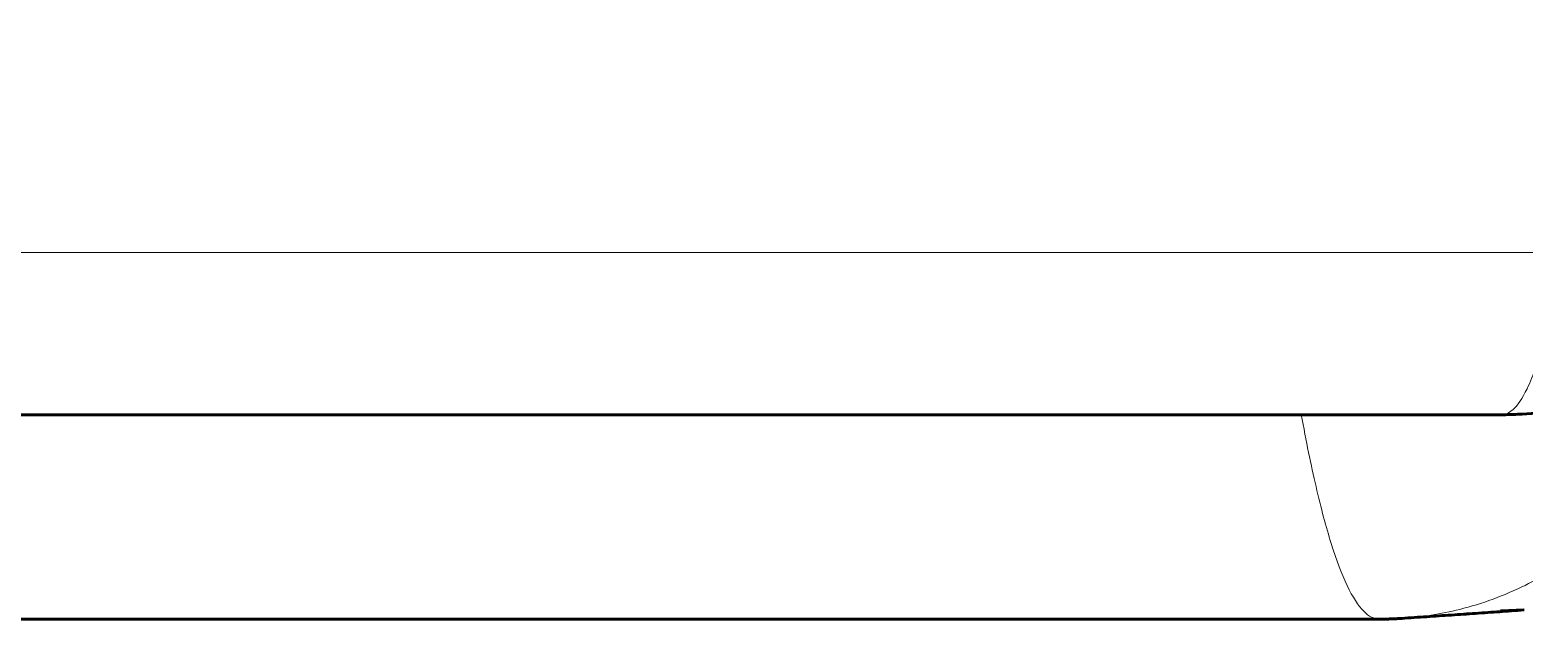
# Model space of a CAD drawing. Header units: millimetres. Extents: x 0 to 841, y 0 to 594.
# Drawn here: x 446.217 to 448.481, y 47.06 to 47.953 of the extents above; entities that cross this region are included whole.
import ezdxf

# ---------------------------------------------------------------- set-up
doc = ezdxf.new("R2010")
doc.units = ezdxf.units.MM
doc.linetypes.add('K5LT_BASIC', pattern=[0])
doc.linetypes.add('K5LT_THIN', pattern=[0])
doc.layers.add('Системный слой (1)', color=7, linetype='Continuous', true_color=0x909090)

msp = doc.modelspace()

# ---------------------------------------------------------------- linework, layer by layer
at = {"layer": 'Системный слой (1)', "color": 7, "linetype": 'K5LT_THIN', "lineweight": 18}
for p, q in [((448.5403, 47.6156), (446.0166, 47.6156)), ((448.2614, 47.0597), (448.2616, 47.0597)), ((448.2614, 47.0597), (448.2616, 47.0597)), ((448.2614, 47.0597), (448.2616, 47.0597)), ((448.2614, 47.0597), (448.2616, 47.0597)), ((448.2614, 47.0597), (448.2616, 47.0597)), ((448.2614, 47.0597), (448.2616, 47.0597)), ((448.2614, 47.0597), (448.2616, 47.0597)), ((448.2614, 47.0597), (448.2616, 47.0597)), ((448.2614, 47.0597), (448.2616, 47.0597)), ((448.2614, 47.0597), (448.2616, 47.0597)), ((448.2614, 47.0597), (448.2616, 47.0597)), ((448.2614, 47.0597), (448.2616, 47.0597)), ((448.2614, 47.0597), (448.2616, 47.0597)), ((448.2614, 47.0597), (448.2616, 47.0597)), ((448.2635, 47.0597), (448.2966, 47.0608)), ((448.4453, 47.0723), (448.4812, 47.0736)), ((448.4762, 47.0732), (448.4812, 47.0736)), ((448.4762, 47.0732), (448.4812, 47.0736)), ((448.4762, 47.0732), (448.4812, 47.0736)), ((448.4762, 47.0732), (448.4812, 47.0736)), ((448.4762, 47.0732), (448.4812, 47.0736)), ((448.4762, 47.0732), (448.4812, 47.0736)), ((448.4762, 47.0732), (448.4812, 47.0736)), ((448.4762, 47.0732), (448.4812, 47.0736)), ((448.4762, 47.0732), (448.4812, 47.0736)), ((448.4762, 47.0732), (448.4812, 47.0736)), ((448.4762, 47.0732), (448.4812, 47.0736)), ((448.4762, 47.0732), (448.4812, 47.0736)), ((448.4762, 47.0732), (448.4812, 47.0736)), ((448.4762, 47.0732), (448.4812, 47.0736))]:
    msp.add_line(p, q, dxfattribs=at)
at = {"layer": 'Системный слой (1)', "color": 5, "linetype": 'K5LT_BASIC', "lineweight": 60, "true_color": 0x0000ff}
for p, q in [((448.447, 47.3696), (446.0166, 47.3696)), ((448.2635, 47.0597), (446.0166, 47.0597)), ((448.2635, 47.0597), (446.0166, 47.0597)), ((448.2635, 47.0597), (446.0166, 47.0597)), ((448.2635, 47.0597), (446.0166, 47.0597)), ((448.2635, 47.0597), (446.0166, 47.0597)), ((448.2635, 47.0597), (446.0166, 47.0597)), ((448.2635, 47.0597), (446.0166, 47.0597)), ((448.2635, 47.0597), (446.0166, 47.0597)), ((448.2635, 47.0597), (446.0166, 47.0597)), ((448.2635, 47.0597), (446.0166, 47.0597)), ((448.2635, 47.0597), (446.0166, 47.0597)), ((448.2635, 47.0597), (446.0166, 47.0597)), ((448.2635, 47.0597), (446.0166, 47.0597)), ((448.2635, 47.0597), (446.0166, 47.0597)), ((448.2635, 47.0597), (446.0166, 47.0597)), ((448.2635, 47.0597), (448.2966, 47.0608)), ((448.4453, 47.0723), (448.4812, 47.0736)), ((448.4762, 47.0732), (448.4812, 47.0736)), ((448.4762, 47.0732), (448.4812, 47.0736)), ((448.4762, 47.0732), (448.4812, 47.0736)), ((448.4762, 47.0732), (448.4812, 47.0736)), ((448.4762, 47.0732), (448.4812, 47.0736)), ((448.4762, 47.0732), (448.4812, 47.0736)), ((448.4762, 47.0732), (448.4812, 47.0736)), ((448.4762, 47.0732), (448.4812, 47.0736)), ((448.4762, 47.0732), (448.4812, 47.0736)), ((448.4762, 47.0732), (448.4812, 47.0736)), ((448.4762, 47.0732), (448.4812, 47.0736)), ((448.4762, 47.0732), (448.4812, 47.0736)), ((448.4762, 47.0732), (448.4812, 47.0736)), ((448.4762, 47.0732), (448.4812, 47.0736))]:
    msp.add_line(p, q, dxfattribs=at)
for points, knots in [([(449.0273, 47.953), (449.0273, 47.953), (449.0273, 47.953), (449.0263, 47.9489), (449.0259, 47.9471), (449.024, 47.9391), (449.0234, 47.9366), (449.0206, 47.9246), (449.019, 47.9181), (449.0133, 47.8947), (449.0085, 47.876), (448.9988, 47.8418), (448.9923, 47.8204), (448.9792, 47.7821), (448.9722, 47.7629), (448.9585, 47.7299), (448.9526, 47.7164), (448.9388, 47.6877), (448.931, 47.6725), (448.915, 47.6446), (448.9073, 47.632), (448.8899, 47.6057), (448.8801, 47.592), (448.858, 47.5641), (448.8458, 47.55), (448.8192, 47.5223), (448.805, 47.5089), (448.7749, 47.4835), (448.759, 47.4714), (448.7261, 47.4493), (448.7091, 47.4391), (448.6742, 47.4209), (448.6562, 47.4127), (448.62, 47.3986), (448.6012, 47.3924), (448.5641, 47.3825), (448.5458, 47.3786), (448.5084, 47.3729), (448.49, 47.3711), (448.4633, 47.3698), (448.4551, 47.3696), (448.447, 47.3696)], [0.003493, 0.003493, 0.003493, 0.003493, 0.01425, 0.01425, 1.072038, 1.072038, 2.154557, 2.154557, 4.319594, 4.319594, 8.649668, 8.649668, 13.775215, 13.775215, 18.859083, 18.859083, 22.321231, 22.321231, 26.044373, 26.044373, 29.008568, 29.008568, 32.146077, 32.146077, 35.388739, 35.388739, 38.571864, 38.571864, 41.66816, 41.66816, 44.6592, 44.6592, 47.554427, 47.554427, 50.403297, 50.403297, 53.139527, 53.139527, 55.828734, 55.828734, 57, 57, 57, 57]), ([(448.2616, 47.0597), (448.2639, 47.0597), (448.2662, 47.0597), (448.2709, 47.0597), (448.2732, 47.0598), (448.2779, 47.0599), (448.2803, 47.06), (448.2849, 47.0602), (448.2873, 47.0603), (448.292, 47.0605), (448.2943, 47.0607), (448.2966, 47.0608)], [0, 0, 0, 0, 0.4, 0.4, 0.8, 0.8, 1.2, 1.2, 1.6, 1.6, 2, 2, 2, 2]), ([(448.2616, 47.0597), (448.2639, 47.0597), (448.2662, 47.0597), (448.2709, 47.0597), (448.2732, 47.0598), (448.2779, 47.0599), (448.2803, 47.06), (448.2849, 47.0602), (448.2873, 47.0603), (448.292, 47.0605), (448.2943, 47.0607), (448.2966, 47.0608)], [0, 0, 0, 0, 0.4, 0.4, 0.8, 0.8, 1.2, 1.2, 1.6, 1.6, 2, 2, 2, 2]), ([(448.2616, 47.0597), (448.2639, 47.0597), (448.2662, 47.0597), (448.2709, 47.0597), (448.2732, 47.0598), (448.2779, 47.0599), (448.2803, 47.06), (448.2849, 47.0602), (448.2873, 47.0603), (448.292, 47.0605), (448.2943, 47.0607), (448.2966, 47.0608)], [0, 0, 0, 0, 0.4, 0.4, 0.8, 0.8, 1.2, 1.2, 1.6, 1.6, 2, 2, 2, 2]), ([(448.2616, 47.0597), (448.2639, 47.0597), (448.2662, 47.0597), (448.2709, 47.0597), (448.2732, 47.0598), (448.2779, 47.0599), (448.2803, 47.06), (448.2849, 47.0602), (448.2873, 47.0603), (448.292, 47.0605), (448.2943, 47.0607), (448.2966, 47.0608)], [0, 0, 0, 0, 0.4, 0.4, 0.8, 0.8, 1.2, 1.2, 1.6, 1.6, 2, 2, 2, 2]), ([(448.2616, 47.0597), (448.2639, 47.0597), (448.2662, 47.0597), (448.2709, 47.0597), (448.2732, 47.0598), (448.2779, 47.0599), (448.2803, 47.06), (448.2849, 47.0602), (448.2873, 47.0603), (448.292, 47.0605), (448.2943, 47.0607), (448.2966, 47.0608)], [0, 0, 0, 0, 0.4, 0.4, 0.8, 0.8, 1.2, 1.2, 1.6, 1.6, 2, 2, 2, 2]), ([(448.2616, 47.0597), (448.2639, 47.0597), (448.2662, 47.0597), (448.2709, 47.0597), (448.2732, 47.0598), (448.2779, 47.0599), (448.2803, 47.06), (448.2849, 47.0602), (448.2873, 47.0603), (448.292, 47.0605), (448.2943, 47.0607), (448.2966, 47.0608)], [0, 0, 0, 0, 0.4, 0.4, 0.8, 0.8, 1.2, 1.2, 1.6, 1.6, 2, 2, 2, 2]), ([(448.2616, 47.0597), (448.2639, 47.0597), (448.2662, 47.0597), (448.2709, 47.0597), (448.2732, 47.0598), (448.2779, 47.0599), (448.2803, 47.06), (448.2849, 47.0602), (448.2873, 47.0603), (448.292, 47.0605), (448.2943, 47.0607), (448.2966, 47.0608)], [0, 0, 0, 0, 0.4, 0.4, 0.8, 0.8, 1.2, 1.2, 1.6, 1.6, 2, 2, 2, 2]), ([(448.2616, 47.0597), (448.2639, 47.0597), (448.2662, 47.0597), (448.2709, 47.0597), (448.2732, 47.0598), (448.2779, 47.0599), (448.2803, 47.06), (448.2849, 47.0602), (448.2873, 47.0603), (448.292, 47.0605), (448.2943, 47.0607), (448.2966, 47.0608)], [0, 0, 0, 0, 0.4, 0.4, 0.8, 0.8, 1.2, 1.2, 1.6, 1.6, 2, 2, 2, 2]), ([(448.2616, 47.0597), (448.2639, 47.0597), (448.2662, 47.0597), (448.2709, 47.0597), (448.2732, 47.0598), (448.2779, 47.0599), (448.2803, 47.06), (448.2849, 47.0602), (448.2873, 47.0603), (448.292, 47.0605), (448.2943, 47.0607), (448.2966, 47.0608)], [0, 0, 0, 0, 0.4, 0.4, 0.8, 0.8, 1.2, 1.2, 1.6, 1.6, 2, 2, 2, 2]), ([(448.2616, 47.0597), (448.2639, 47.0597), (448.2662, 47.0597), (448.2709, 47.0597), (448.2732, 47.0598), (448.2779, 47.0599), (448.2803, 47.06), (448.2849, 47.0602), (448.2873, 47.0603), (448.292, 47.0605), (448.2943, 47.0607), (448.2966, 47.0608)], [0, 0, 0, 0, 0.4, 0.4, 0.8, 0.8, 1.2, 1.2, 1.6, 1.6, 2, 2, 2, 2]), ([(448.2616, 47.0597), (448.2639, 47.0597), (448.2662, 47.0597), (448.2709, 47.0597), (448.2732, 47.0598), (448.2779, 47.0599), (448.2803, 47.06), (448.2849, 47.0602), (448.2873, 47.0603), (448.292, 47.0605), (448.2943, 47.0607), (448.2966, 47.0608)], [0, 0, 0, 0, 0.4, 0.4, 0.8, 0.8, 1.2, 1.2, 1.6, 1.6, 2, 2, 2, 2]), ([(448.2616, 47.0597), (448.2639, 47.0597), (448.2662, 47.0597), (448.2709, 47.0597), (448.2732, 47.0598), (448.2779, 47.0599), (448.2803, 47.06), (448.2849, 47.0602), (448.2873, 47.0603), (448.292, 47.0605), (448.2943, 47.0607), (448.2966, 47.0608)], [0, 0, 0, 0, 0.4, 0.4, 0.8, 0.8, 1.2, 1.2, 1.6, 1.6, 2, 2, 2, 2]), ([(448.2616, 47.0597), (448.2639, 47.0597), (448.2662, 47.0597), (448.2709, 47.0597), (448.2732, 47.0598), (448.2779, 47.0599), (448.2803, 47.06), (448.2849, 47.0602), (448.2873, 47.0603), (448.292, 47.0605), (448.2943, 47.0607), (448.2966, 47.0608)], [0, 0, 0, 0, 0.4, 0.4, 0.8, 0.8, 1.2, 1.2, 1.6, 1.6, 2, 2, 2, 2]), ([(448.2616, 47.0597), (448.2639, 47.0597), (448.2662, 47.0597), (448.2709, 47.0597), (448.2732, 47.0598), (448.2779, 47.0599), (448.2803, 47.06), (448.2849, 47.0602), (448.2873, 47.0603), (448.292, 47.0605), (448.2943, 47.0607), (448.2966, 47.0608)], [0, 0, 0, 0, 0.4, 0.4, 0.8, 0.8, 1.2, 1.2, 1.6, 1.6, 2, 2, 2, 2]), ([(448.2616, 47.0597), (448.2639, 47.0597), (448.2662, 47.0597), (448.2709, 47.0597), (448.2732, 47.0598), (448.2779, 47.0599), (448.2803, 47.06), (448.2849, 47.0602), (448.2873, 47.0603), (448.292, 47.0605), (448.2943, 47.0607), (448.2966, 47.0608)], [0, 0, 0, 0, 0.4, 0.4, 0.8, 0.8, 1.2, 1.2, 1.6, 1.6, 2, 2, 2, 2]), ([(448.2957, 47.0608), (448.3084, 47.0616), (448.321, 47.0625), (448.3461, 47.0642), (448.3585, 47.065), (448.3833, 47.0667), (448.3955, 47.0675), (448.4199, 47.0692), (448.4321, 47.0701), (448.4562, 47.0718), (448.4681, 47.0726), (448.48, 47.0735)], [0, 0, 0, 0, 5.6, 5.6, 11.2, 11.2, 16.8, 16.8, 22.4, 22.4, 28, 28, 28, 28]), ([(448.2957, 47.0608), (448.3084, 47.0616), (448.321, 47.0625), (448.3461, 47.0642), (448.3585, 47.065), (448.3833, 47.0667), (448.3955, 47.0675), (448.4199, 47.0692), (448.4321, 47.0701), (448.4562, 47.0718), (448.4681, 47.0726), (448.48, 47.0735)], [0, 0, 0, 0, 5.6, 5.6, 11.2, 11.2, 16.8, 16.8, 22.4, 22.4, 28, 28, 28, 28]), ([(448.2957, 47.0608), (448.3084, 47.0616), (448.321, 47.0625), (448.3461, 47.0642), (448.3585, 47.065), (448.3833, 47.0667), (448.3955, 47.0675), (448.4199, 47.0692), (448.4321, 47.0701), (448.4562, 47.0718), (448.4681, 47.0726), (448.48, 47.0735)], [0, 0, 0, 0, 5.6, 5.6, 11.2, 11.2, 16.8, 16.8, 22.4, 22.4, 28, 28, 28, 28]), ([(448.2957, 47.0608), (448.3084, 47.0616), (448.321, 47.0625), (448.3461, 47.0642), (448.3585, 47.065), (448.3833, 47.0667), (448.3955, 47.0675), (448.4199, 47.0692), (448.4321, 47.0701), (448.4562, 47.0718), (448.4681, 47.0726), (448.48, 47.0735)], [0, 0, 0, 0, 5.6, 5.6, 11.2, 11.2, 16.8, 16.8, 22.4, 22.4, 28, 28, 28, 28]), ([(448.2957, 47.0608), (448.3084, 47.0616), (448.321, 47.0625), (448.3461, 47.0642), (448.3585, 47.065), (448.3833, 47.0667), (448.3955, 47.0675), (448.4199, 47.0692), (448.4321, 47.0701), (448.4562, 47.0718), (448.4681, 47.0726), (448.48, 47.0735)], [0, 0, 0, 0, 5.6, 5.6, 11.2, 11.2, 16.8, 16.8, 22.4, 22.4, 28, 28, 28, 28]), ([(448.2957, 47.0608), (448.3084, 47.0616), (448.321, 47.0625), (448.3461, 47.0642), (448.3585, 47.065), (448.3833, 47.0667), (448.3955, 47.0675), (448.4199, 47.0692), (448.4321, 47.0701), (448.4562, 47.0718), (448.4681, 47.0726), (448.48, 47.0735)], [0, 0, 0, 0, 5.6, 5.6, 11.2, 11.2, 16.8, 16.8, 22.4, 22.4, 28, 28, 28, 28]), ([(448.2957, 47.0608), (448.3084, 47.0616), (448.321, 47.0625), (448.3461, 47.0642), (448.3585, 47.065), (448.3833, 47.0667), (448.3955, 47.0675), (448.4199, 47.0692), (448.4321, 47.0701), (448.4562, 47.0718), (448.4681, 47.0726), (448.48, 47.0735)], [0, 0, 0, 0, 5.6, 5.6, 11.2, 11.2, 16.8, 16.8, 22.4, 22.4, 28, 28, 28, 28]), ([(448.2957, 47.0608), (448.3084, 47.0616), (448.321, 47.0625), (448.3461, 47.0642), (448.3585, 47.065), (448.3833, 47.0667), (448.3955, 47.0675), (448.4199, 47.0692), (448.4321, 47.0701), (448.4562, 47.0718), (448.4681, 47.0726), (448.48, 47.0735)], [0, 0, 0, 0, 5.6, 5.6, 11.2, 11.2, 16.8, 16.8, 22.4, 22.4, 28, 28, 28, 28]), ([(448.2957, 47.0608), (448.3084, 47.0616), (448.321, 47.0625), (448.3461, 47.0642), (448.3585, 47.065), (448.3833, 47.0667), (448.3955, 47.0675), (448.4199, 47.0692), (448.4321, 47.0701), (448.4562, 47.0718), (448.4681, 47.0726), (448.48, 47.0735)], [0, 0, 0, 0, 5.6, 5.6, 11.2, 11.2, 16.8, 16.8, 22.4, 22.4, 28, 28, 28, 28]), ([(448.2957, 47.0608), (448.3084, 47.0616), (448.321, 47.0625), (448.3461, 47.0642), (448.3585, 47.065), (448.3833, 47.0667), (448.3955, 47.0675), (448.4199, 47.0692), (448.4321, 47.0701), (448.4562, 47.0718), (448.4681, 47.0726), (448.48, 47.0735)], [0, 0, 0, 0, 5.6, 5.6, 11.2, 11.2, 16.8, 16.8, 22.4, 22.4, 28, 28, 28, 28]), ([(448.2957, 47.0608), (448.3084, 47.0616), (448.321, 47.0625), (448.3461, 47.0642), (448.3585, 47.065), (448.3833, 47.0667), (448.3955, 47.0675), (448.4199, 47.0692), (448.4321, 47.0701), (448.4562, 47.0718), (448.4681, 47.0726), (448.48, 47.0735)], [0, 0, 0, 0, 5.6, 5.6, 11.2, 11.2, 16.8, 16.8, 22.4, 22.4, 28, 28, 28, 28]), ([(448.2957, 47.0608), (448.3084, 47.0616), (448.321, 47.0625), (448.3461, 47.0642), (448.3585, 47.065), (448.3833, 47.0667), (448.3955, 47.0675), (448.4199, 47.0692), (448.4321, 47.0701), (448.4562, 47.0718), (448.4681, 47.0726), (448.48, 47.0735)], [0, 0, 0, 0, 5.6, 5.6, 11.2, 11.2, 16.8, 16.8, 22.4, 22.4, 28, 28, 28, 28]), ([(448.2957, 47.0608), (448.3084, 47.0616), (448.321, 47.0625), (448.3461, 47.0642), (448.3585, 47.065), (448.3833, 47.0667), (448.3955, 47.0675), (448.4199, 47.0692), (448.4321, 47.0701), (448.4562, 47.0718), (448.4681, 47.0726), (448.48, 47.0735)], [0, 0, 0, 0, 5.6, 5.6, 11.2, 11.2, 16.8, 16.8, 22.4, 22.4, 28, 28, 28, 28]), ([(448.2957, 47.0608), (448.3084, 47.0616), (448.321, 47.0625), (448.3461, 47.0642), (448.3585, 47.065), (448.3833, 47.0667), (448.3955, 47.0676), (448.4199, 47.0692), (448.4321, 47.0701), (448.4562, 47.0718), (448.4681, 47.0726), (448.48, 47.0735)], [0, 0, 0, 0, 5.6, 5.6, 11.2, 11.2, 16.8, 16.8, 22.4, 22.4, 28, 28, 28, 28]), ([(448.2957, 47.0608), (448.3084, 47.0616), (448.321, 47.0625), (448.3461, 47.0642), (448.3585, 47.065), (448.3833, 47.0667), (448.3955, 47.0675), (448.4199, 47.0692), (448.4321, 47.0701), (448.4562, 47.0718), (448.4681, 47.0726), (448.48, 47.0735)], [0, 0, 0, 0, 5.6, 5.6, 11.2, 11.2, 16.8, 16.8, 22.4, 22.4, 28, 28, 28, 28])]:
    msp.add_open_spline(points, degree=3, knots=knots, dxfattribs=at)
at = {"layer": 'Системный слой (1)', "color": 7, "linetype": 'K5LT_THIN', "lineweight": 18}
for points, knots in [([(448.5403, 47.6156), (448.5313, 47.565), (448.5138, 47.4821), (448.4878, 47.4078), (448.4657, 47.3753), (448.4527, 47.3696), (448.447, 47.3696)], [0, 0, 0, 0, 2.196072, 4.215143, 5.797192, 7, 7, 7, 7]), ([(448.2966, 47.0608), (448.326, 47.0628), (448.39, 47.0728), (448.4805, 47.1061), (448.5648, 47.1582), (448.636, 47.224), (448.6934, 47.3029), (448.7315, 47.3853), (448.7465, 47.4408), (448.7506, 47.4659)], [0, 0, 0, 0, 1.350433, 2.969366, 4.405605, 5.873493, 7.383239, 8.841664, 10, 10, 10, 10]), ([(448.1435, 47.3696), (448.1508, 47.3296), (448.1657, 47.2567), (448.189, 47.1696), (448.2132, 47.1057), (448.2376, 47.0679), (448.2538, 47.0597), (448.2616, 47.0597)], [0, 0, 0, 0, 1.581066, 3.166781, 4.78786, 6.449018, 8, 8, 8, 8])]:
    msp.add_open_spline(points, degree=3, knots=knots, dxfattribs=at)

doc.saveas('drawing.dxf')
